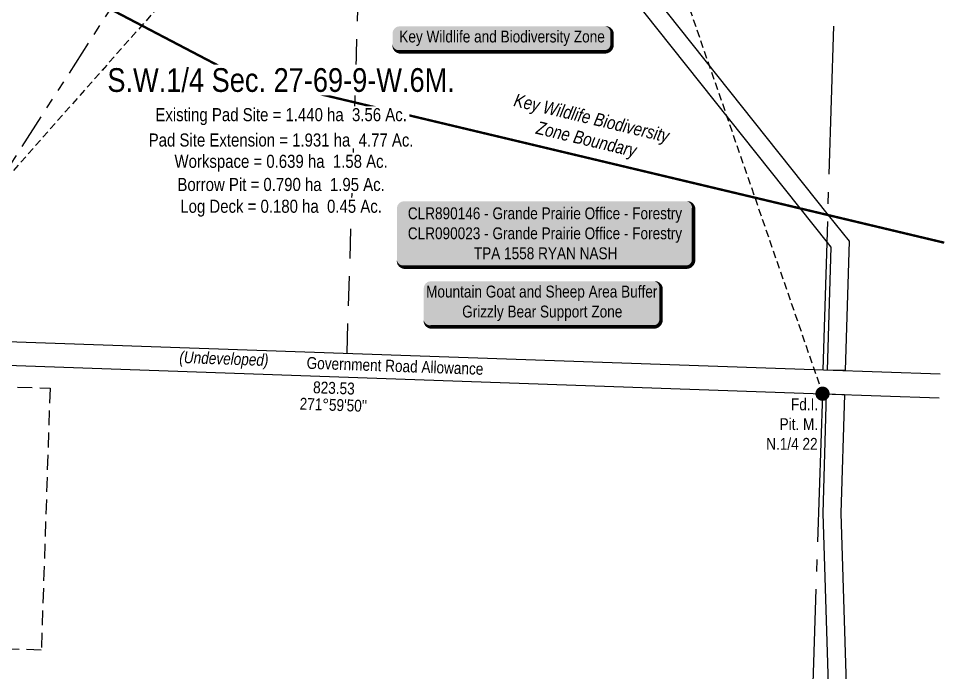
# Model space of a CAD drawing. Extents: x 348646 to 355532, y 6093406 to 6098999.
# Drawn here: x 353188 to 353969, y 6096496 to 6097047 of the extents above; entities that cross this region are included whole.
import ezdxf
from ezdxf.enums import TextEntityAlignment as Align

# ---------------------------------------------------------------- set-up
doc = ezdxf.new("R2010")
doc.units = 0
doc.header["$LTSCALE"] = 5
for name, pattern in [('DASHDOT2', [12.7, 6.35, -3.175, 0, -3.175]), ('foc-ACCESSROAD', [3.75, 2.5, -1.25]), ('foc-DRILLPATH', [14.75, 6, -1.75, 1.75, -1.75, 1.75, -1.75]), ('foc-LSD', [8, 5, -3]), ('foc-QUARTERLINE', [33, 25, -3, 2, -3]), ('foc-TIELINE', [1.875, 1.25, -0.625])]:
    doc.linetypes.add(name, pattern=pattern)
for name, color, linetype in [('AS-WILDLIFE', 131, 'DASHDOT2'), ('AS-WILDLIFE-BLOCK', 131, 'Continuous'), ('C-RW', 13, 'Continuous'), ('C-SYMBOL', 7, 'Continuous'), ('F-WS', 190, 'foc-ACCESSROAD'), ('L-AREAREQUIRED', 7, 'Continuous'), ('L-BD', 7, 'Continuous'), ('L-MON', 1, 'Continuous'), ('L-ROAD-T', 7, 'Continuous'), ('L-SEC', 7, 'Continuous'), ('L-SECLBL', 7, 'Continuous'), ('L-SECQ', 8, 'foc-QUARTERLINE'), ('L-SECTION-LSD', 7, 'foc-LSD'), ('L-TIE', 7, 'foc-TIELINE'), ('P-PDRILLPATH', 12, 'foc-DRILLPATH')]:
    doc.layers.add(name, color=color, linetype=linetype)
doc.layers.add('T-TEXT', color=48, linetype='Continuous', lineweight=18)
doc.styles.add('100L', font='ARIALN.TTF', dxfattribs={"height": 11})
doc.styles.add('175L', font='ARIALN.TTF', dxfattribs={"height": 20})
doc.styles.add('80', font='ARIALN.TTF', dxfattribs={"height": 10})
doc.styles.add('80L', font='ARIALN.TTF', dxfattribs={"height": 10})
doc.styles.add('80LS', font='ARIALNI.TTF', dxfattribs={"height": 10})

# ---------------------------------------------------------------- blocks, each defined once
blk = doc.blocks.new('*U427')
h = blk.add_hatch(color=255)
edge = h.paths.add_edge_path()
edge.add_line((-119, -28.5), (119, -28.5))
edge.add_arc((119, -22.5), 6, 270, 360)
edge.add_line((125, -22.5), (125, 21))
edge.add_arc((119, 21), 6, 0, 90)
edge.add_line((119, 27), (-119, 27))
edge.add_arc((-119, 21), 6, 90, 180)
edge.add_line((-125, 21), (-125, -22.5))
edge.add_arc((-119, -22.5), 6, 180, 270)
at = {"color": 44, "flags": 128}
blk.add_lwpolyline([(-119, -28.5, 3, 3, 0), (119, -28.5, 3, 3, 0.414214), (125, -22.5, 3, 3, 0), (125, 21, 3, 0, 0.414214), (119, 27, 0, 0, 0), (-119, 27, 0, 0, 0.414214), (-125, 21, 0, 0, 0), (-125, -22.5, 0, 3, 0.414214)], format="xyseb", close=True, dxfattribs=at)
at = {"color": 44, "style": '80'}
blk.add_attdef('ENTER_TEXT_001', (-35.99, -5), '', height=10, dxfattribs=at)
blk = doc.blocks.new('fdia')
at = {"color": 255, "const_width": 1}
blk.add_lwpolyline([(-0.5, 0, 1), (0.5, 0, 1)], format="xyb", close=True, dxfattribs=at)
blk = doc.blocks.new('Fdiaa')
blk.add_blockref('fdia', (0, 0))
blk = doc.blocks.new('fdib')
at = {"color": 1, "const_width": 1.6}
blk.add_lwpolyline([(-0.4, 0, 1), (0.4, 0, 1)], format="xyb", close=True, dxfattribs=at)
at = {"color": 1}
blk.add_circle((0, 0), 0.8, dxfattribs=at)
blk = doc.blocks.new('Fdibb')
blk.add_blockref('fdib', (0, 0))
blk = doc.blocks.new('fdicc')
for name in ['Fdibb', 'Fdiaa']:
    blk.add_blockref(name, (0, 0))
blk = doc.blocks.new('FDI')
blk.add_blockref('fdicc', (0, 0))
blk = doc.blocks.new('*U430')
h = blk.add_hatch(color=255)
edge = h.paths.add_edge_path()
edge.add_line((-94, -20), (94, -20))
edge.add_arc((94, -14), 6, 270, 360)
edge.add_line((100, -14), (100, 12.5))
edge.add_arc((94, 12.5), 6, 0, 90)
edge.add_line((94, 18.5), (-94, 18.5))
edge.add_arc((-94, 12.5), 6, 90, 180)
edge.add_line((-100, 12.5), (-100, -14))
edge.add_arc((-94, -14), 6, 180, 270)
at = {"color": 131, "flags": 128}
blk.add_lwpolyline([(-94, -20, 3, 3, 0), (94, -20, 3, 3, 0.414214), (100, -14, 3, 3, 0), (100, 12.5, 3, 0, 0.414214), (94, 18.5, 0, 0, 0), (-94, 18.5, 0, 0, 0.414214), (-100, 12.5, 0, 0, 0), (-100, -14, 0, 3, 0.414214)], format="xyseb", close=True, dxfattribs=at)
at = {"color": 131, "style": '80'}
blk.add_attdef('ENTER_TEXT_001', (-35.99, -5), '', height=10, dxfattribs=at)
blk = doc.blocks.new('*U429')
h = blk.add_hatch(color=255)
edge = h.paths.add_edge_path()
edge.add_line((-86.5, -11.5), (86.5, -11.5))
edge.add_arc((86.5, -5.5), 6, 270, 360)
edge.add_line((92.5, -5.5), (92.5, 4))
edge.add_arc((86.5, 4), 6, 0, 90)
edge.add_line((86.5, 10), (-86.5, 10))
edge.add_arc((-86.5, 4), 6, 90, 180)
edge.add_line((-92.5, 4), (-92.5, -5.5))
edge.add_arc((-86.5, -5.5), 6, 180, 270)
at = {"color": 131, "flags": 128}
blk.add_lwpolyline([(-86.5, -11.5, 3, 3, 0), (86.5, -11.5, 3, 3, 0.414214), (92.5, -5.5, 3, 3, 0), (92.5, 4, 3, 0, 0.414214), (86.5, 10, 0, 0, 0), (-86.5, 10, 0, 0, 0.414214), (-92.5, 4, 0, 0, 0), (-92.5, -5.5, 0, 3, 0.414214)], format="xyseb", close=True, dxfattribs=at)
at = {"color": 131, "style": '80'}
blk.add_attdef('ENTER_TEXT_001', (-35.99, -5), '', height=10, dxfattribs=at)

msp = doc.modelspace()

# ---------------------------------------------------------------- linework, layer by layer
at = {"layer": 'AS-WILDLIFE', "const_width": 2}
msp.add_lwpolyline([(353967.961, 6096858.044), (353369.015, 6097000.65), (352737.029, 6097331.69), (352044.854, 6097542.353), (351894.381, 6097542.353), (351451.092, 6097305.931)], dxfattribs=at)
at = {"layer": 'C-RW'}
msp.add_lwpolyline([(353887.733, 6096859.314), (353884.447, 6096750.215), (353869.455, 6096750.724), (353872.579, 6096854.389), (353869.593, 6096858.143), (353441.537, 6097396.364), (353453.274, 6097405.698), (353870.226, 6096881.307), (353887.733, 6096859.314)], close=True, dxfattribs=at)
msp.add_lwpolyline([(353890.825, 6095824.765), (353887.695, 6095925.536), (353865.81, 6096630.119), (353868.836, 6096730.604), (353883.827, 6096730.096), (353880.816, 6096630.126), (353902.717, 6095925.023), (353905.847, 6095824.243)], dxfattribs=at)
at = {"layer": 'F-WS'}
msp.add_lwpolyline([(353214.411, 6096735.385), (353207.027, 6096514.559), (353067.13, 6096519.245), (353067.294, 6096524.145), (353068.056, 6096546.915), (353074.518, 6096740.063), (353214.411, 6096735.385)], close=True, dxfattribs=at)
at = {"layer": 'L-SEC'}
for p, q in [((353063.317, 6096778.846), (353866.095, 6096750.855)), ((353062.656, 6096758.744), (353865.394, 6096730.755)), ((353866.095, 6096750.855), (353964.406, 6096747.427)), ((353865.394, 6096730.755), (353963.761, 6096727.345))]:
    msp.add_line(p, q, dxfattribs=at)
at = {"layer": 'L-SECQ'}
msp.add_line((353865.394, 6096730.755), (353834.6, 6095826.718), dxfattribs=at)
at = {"layer": 'L-SECQ', "flags": 128}
msp.add_lwpolyline([(353866.002, 6096750.858), (353889.125, 6097515.182)], dxfattribs=at)
at = {"layer": 'L-SECTION-LSD', "flags": 128}
msp.add_lwpolyline([(353464.66, 6096764.852), (353490.055, 6097569.116)], dxfattribs=at)
at = {"layer": 'L-TIE', "flags": 128}
msp.add_lwpolyline([(353634.072, 6097400.704), (353865.394, 6096730.755)], dxfattribs=at)
at = {"layer": 'P-PDRILLPATH'}
msp.add_line((353485.49, 6097398.827), (352924.594, 6096524.313), dxfattribs=at)
msp.add_line((353485.49, 6097398.827), (352924.594, 6096524.313), dxfattribs=at)

# ---------------------------------------------------------------- block references
at = {"layer": 'AS-WILDLIFE-BLOCK', "color": 5}
ref = msp.add_blockref('*U429', (353595.496, 6097030.49), dxfattribs=at)
ref.add_attrib('ENTER_TEXT_001', 'Key Wildlife and Biodiversity Zone', (353508.722, 6097026.874), dxfattribs={"layer": '0', "color": 131, "height": 10, "style": '80'})
ref = msp.add_blockref('*U430', (353629.255, 6096807.049), dxfattribs=at)
ref.add_attrib('ENTER_TEXT_001', 'Mountain Goat and Sheep Area Buffer', (353531.302, 6096811.852), dxfattribs={"layer": '0', "color": 131, "height": 10, "style": '80'})
ref.add_attrib('ENTER_TEXT_002', 'Grizzly Bear Support Zone', (353561.691, 6096795.008), dxfattribs={"layer": '0', "color": 131, "height": 10, "style": '80'})
at = {"layer": 'L-MON', "xscale": 4.999999999999963, "yscale": 4.999999999999963, "zscale": 4.999999999999963}
msp.add_blockref('FDI', (353865.353, 6096730.736), dxfattribs=at)
at = {"layer": 'L-SECLBL'}
ref = msp.add_blockref('*U427', (353631.687, 6096865.989), dxfattribs=at)
ref.add_attrib('ENTER_TEXT_001', 'CLR890146 - Grande Prairie Office - Forestry', (353515.903, 6096877.829), dxfattribs={"layer": '0', "color": 44, "height": 10, "style": '80'})
ref.add_attrib('ENTER_TEXT_002', 'CLR090023 - Grande Prairie Office - Forestry', (353515.903, 6096860.985), dxfattribs={"layer": '0', "color": 44, "height": 10, "style": '80'})
ref.add_attrib('ENTER_TEXT_003', 'TPA 1558 RYAN NASH', (353571.547, 6096844.141), dxfattribs={"layer": '0', "color": 44, "height": 10, "style": '80'})

# ---------------------------------------------------------------- texts
at = {"layer": 'AS-WILDLIFE', "insert": (353606.687, 6096984.144), "char_height": 11, "attachment_point": 1, "rotation": 346.607494, "style": '100L'}
msp.add_mtext_dynamic_manual_height_columns('\\pi0.35889;{\\fArial Narrow|b0|i1|c0|p34;Key Wildlife Biodiversity \\P\\pi24.00589;Zone Boundary}', width=134.63865, gutter_width=55, heights=[0], dxfattribs=at)
at = {"layer": 'L-BD', "style": '80L'}
for s, p in [('823.53', (353453.626, 6096735.591)), ("271°59'50''", (353453.131, 6096721.353))]:
    msp.add_text(s, height=9.9976, rotation=358.0056, dxfattribs=at).set_placement(p, align=Align.MIDDLE)
at = {"layer": 'L-MON', "insert": (353816.957, 6096726.773), "char_height": 10, "attachment_point": 1, "style": '100L'}
msp.add_mtext_dynamic_manual_height_columns('\\pi21.81896;Fd.I. \\P\\pi12.19413;Pit. M. \\P\\pi0.95266;N.1/4 22', width=42.80123, gutter_width=55, heights=[0], dxfattribs=at)
at = {"layer": 'L-ROAD-T', "style": '80L'}
msp.add_text('Government Road Allowance', height=10, rotation=358.00307, dxfattribs=at).set_placement((353505.107, 6096754.199), align=Align.MIDDLE_CENTER)
at = {"layer": 'T-TEXT', "style": '80LS'}
msp.add_text('(Undeveloped)', height=10, rotation=358.00307, dxfattribs=at).set_placement((353360.931, 6096760.369), align=Align.MIDDLE_CENTER)

# ---------------------------------------------------------------- next in the draw order: texts
at = {"layer": 'C-SYMBOL', "color": 3, "linetype": 'Continuous', "insert": (353409.132, 6097005.198), "char_height": 20, "width": 294.34297, "attachment_point": 2, "style": '175L', "bg_fill": 3, "box_fill_scale": 1.15, "bg_fill_color": 256, "bg_fill_true_color": 256, "bg_fill_transparency": 0}
msp.add_mtext('S.W.1/4 Sec. 27-69-9-W.6M.', dxfattribs=at)
at = {"layer": 'L-AREAREQUIRED', "color": 5, "linetype": 'Continuous', "char_height": 11, "attachment_point": 2, "style": '100L', "bg_fill": 3, "box_fill_scale": 1.15, "bg_fill_color": 256, "bg_fill_true_color": 256, "bg_fill_transparency": 0}
for s, insert, width in [('Existing Pad Site = 1.440 ha  3.56 Ac.', (353409.136, 6096971.505), 213.00858), ('Pad Site Extension = 1.931 ha  4.77 Ac.', (353409.121, 6096950.125), 224.28227), ('Log Deck = 0.180 ha  0.45 Ac.', (353409.121, 6096894.285), 168.94424)]:
    msp.add_mtext(s, dxfattribs=dict(at, insert=insert, width=width))

# ---------------------------------------------------------------- next in the draw order: texts
at = {"layer": 'L-AREAREQUIRED', "color": 5, "linetype": 'Continuous', "insert": (353409.121, 6096932.172), "char_height": 11, "width": 178.73619, "attachment_point": 2, "style": '100L', "bg_fill": 3, "box_fill_scale": 1.15, "bg_fill_color": 256, "bg_fill_true_color": 256, "bg_fill_transparency": 0}
msp.add_mtext('Workspace = 0.639 ha  1.58 Ac.', dxfattribs=at)

# ---------------------------------------------------------------- next in the draw order: texts
at = {"layer": 'L-AREAREQUIRED', "color": 5, "linetype": 'Continuous', "insert": (353409.121, 6096912.64), "char_height": 11, "width": 173.82146, "attachment_point": 2, "style": '100L', "bg_fill": 3, "box_fill_scale": 1.15, "bg_fill_color": 256, "bg_fill_true_color": 256, "bg_fill_transparency": 0}
msp.add_mtext('Borrow Pit = 0.790 ha  1.95 Ac.', dxfattribs=at)

# ---------------------------------------------------------------- next in the draw order: linework, layer by layer
at = {"layer": 'L-TIE', "flags": 128}
msp.add_lwpolyline([(353491.998, 6097267.616), (353042.556, 6096759.445)], dxfattribs=at)

doc.saveas('drawing.dxf')
